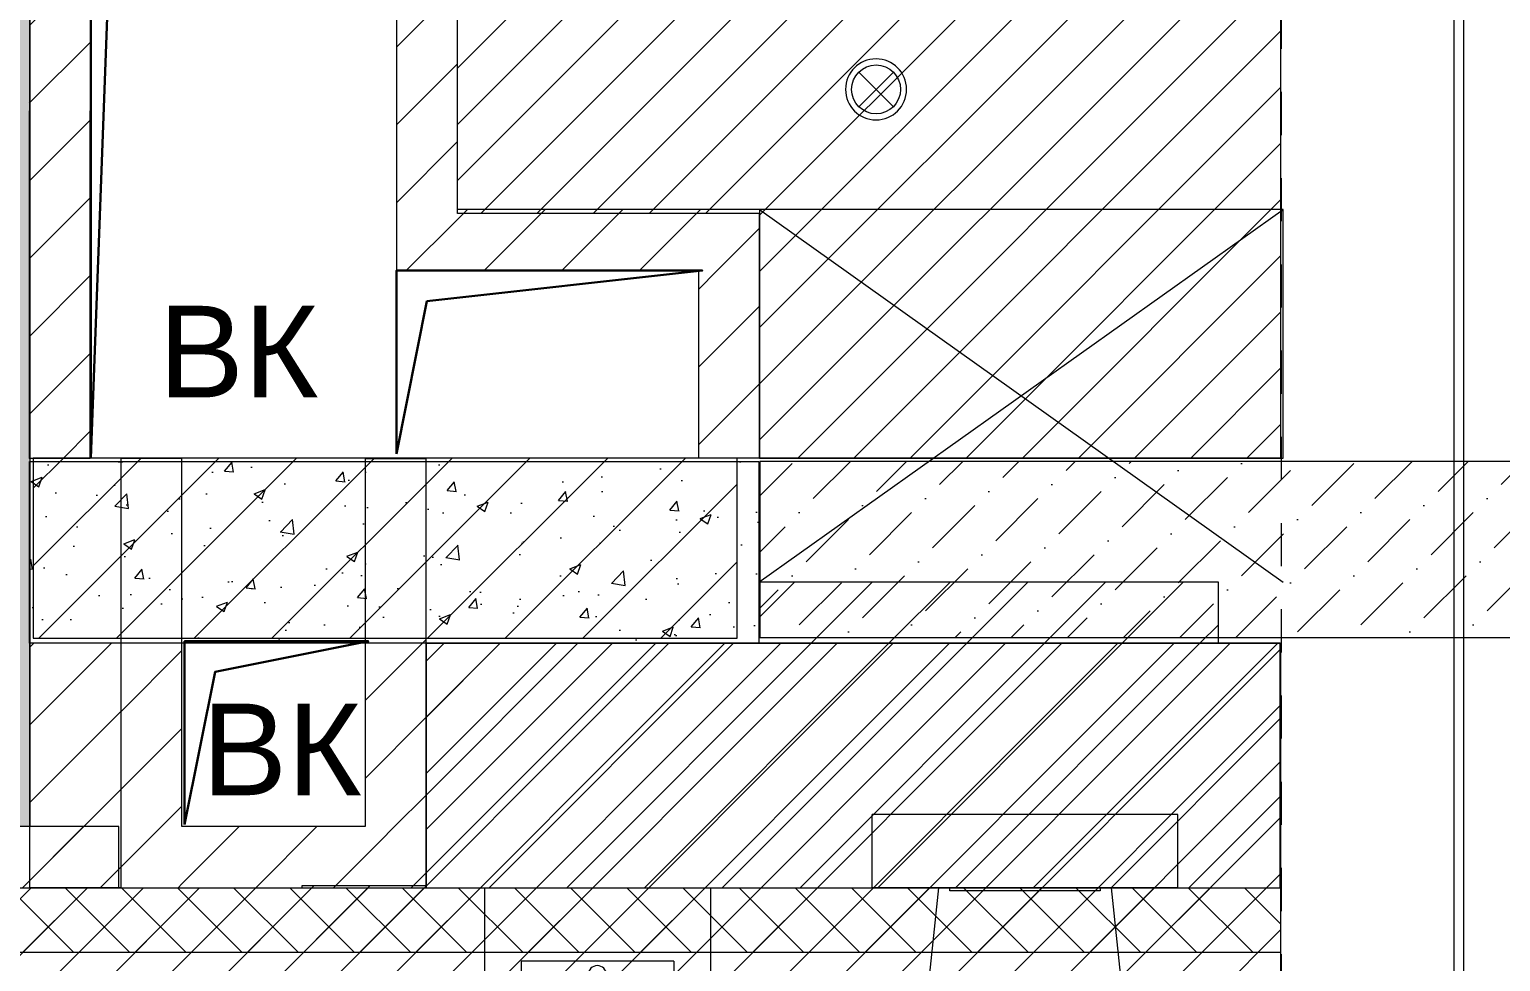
# Model space of a CAD drawing. Header units: millimetres. Extents: x 2336463 to 2579121, y 595385 to 778077.
# Drawn here: x 2378838 to 2381246, y 700984 to 702509 of the extents above; entities that cross this region are included whole.
import ezdxf

# ---------------------------------------------------------------- set-up
doc = ezdxf.new("R2010")
doc.units = ezdxf.units.MM
doc.header["$MEASUREMENT"] = 0
doc.linetypes.add('короткая штриховая', pattern=[141.111111, 70.555556, -70.555556])
for name, color, linetype in [('+возводимые стены', 7, 'Continuous'), ('Интерьер - Мебель', 7, 'Continuous'), ('сит план', 7, 'Continuous')]:
    doc.layers.add(name, color=color, linetype=linetype)
for name, color, linetype, lineweight in [('+возводимые стены_Ном._пера__1', 7, 'Continuous', 13), ('+возводимые стены_Ном._пера__101', 252, 'Continuous', 5), ('+потолки_Ном._пера__1', 7, 'Continuous', 13), ('+стена с дверью_Ном._пера__1', 7, 'Continuous', 13), ('1 Планировка_Ном._пера__1', 7, 'Continuous', 13), ('Интерьер - Мебель_Ном._пера__1', 7, 'Continuous', 13), ('Конструктив - Стены Несущие_Ном._пера__1', 7, 'Continuous', 13), ('сит план_Ном._пера__1', 7, 'Continuous', 13), ('сит план_Ном._пера__21', 7, 'Continuous', 30)]:
    doc.layers.add(name, color=color, linetype=linetype, lineweight=lineweight)
for name, color, linetype, lineweight, true_color in [('+возводимые стены_Ном._пера__169', 7, 'Continuous', 5, 0x68b353), ('+возводимые стены_Ном._пера__242', 7, 'Continuous', 13, 0x1b55b5), ('+возводимые стены_Ном._пера__9', 7, 'Continuous', 15, 0x3dad99), ('+потолки_Ном._пера__104', 7, 'Continuous', 5, 0x96e196), ('+стена с дверью_Ном._пера__243', 7, 'Continuous', 13, 0xe25822), ('MEP - Электрооборудование.ЭО_Ном._пера__58', 7, 'Continuous', 5, 0xdf0000), ('Конструктив - Стены Несущие_Ном._пера__162', 7, 'Continuous', 5, 0xaaaaaa), ('сит план_Ном._пера__87', 7, 'Continuous', 20, 0x6a6a6a)]:
    doc.layers.add(name, color=color, linetype=linetype, lineweight=lineweight, true_color=true_color)
doc.styles.add('СГЕНЕРИР_СТИЛЬ_1', font='arial.ttf')
pattern_1 = [(45, (2086872.015, 585813.69), (-63.639609, 63.639609), [])]
pattern_2 = [(45, (2086872.015, 585813.686), (-45.961939, 45.961939), [])]

# ---------------------------------------------------------------- blocks, each defined once
blk = doc.blocks.new('Перекрытие_252', base_point=(2380032.9, 701807.7))
at = {"layer": 'Интерьер - Мебель_Ном._пера__1', "color": 7, "linetype": 'Continuous', "lineweight": 13, "flags": 128}
blk.add_lwpolyline([(2380032.9, 701807.7), (2380890.1, 701807.7), (2380890.1, 702214.4), (2380032.9, 702214.4)], close=True, dxfattribs=at)
blk = doc.blocks.new('Стена_1115', base_point=(2379538.3, 704184.4))
at = {"layer": 'сит план_Ном._пера__87', "linetype": 'Continuous', "lineweight": 20, "true_color": 0x6a6a6a}
h = blk.add_hatch(dxfattribs=at)
h.set_pattern_fill('Блоки_Бетонные_Эффективные', color=251, style=0, pattern_type=2)
h.set_pattern_definition(pattern_1)
h.paths.add_polyline_path([(2379438.3, 704084.4), (2379438.3, 702214.4), (2379538.3, 702214.4), (2379538.3, 704084.4)])
h = blk.add_hatch(dxfattribs=at)
h.set_pattern_fill('Блоки_Бетонные_Эффективные', color=251, style=0, pattern_type=2)
h.set_pattern_definition(pattern_1)
h.paths.add_polyline_path([(2379538.3, 702214.4), (2379438.3, 702114.4), (2379538.3, 702114.4)])
h = blk.add_hatch(dxfattribs=at)
h.set_pattern_fill('Блоки_Бетонные_Эффективные', color=251, style=0, pattern_type=2)
h.set_pattern_definition(pattern_1)
h.paths.add_polyline_path([(2379538.3, 702214.4), (2379438.3, 702214.4), (2379438.3, 702114.4)])
at = {"layer": 'сит план_Ном._пера__1', "color": 7, "linetype": 'Continuous', "lineweight": 13, "flags": 128}
for points in [[(2379438.3, 704084.4), (2379438.3, 702114.4)], [(2379538.3, 702214.4), (2379538.3, 704084.4)], [(2379438.3, 702114.4), (2379538.3, 702114.4)]]:
    blk.add_lwpolyline(points, dxfattribs=at)
blk = doc.blocks.new('Стена_1116', base_point=(2379538.3, 702214.4))
at = {"layer": 'сит план_Ном._пера__87', "linetype": 'Continuous', "lineweight": 20, "true_color": 0x6a6a6a}
h = blk.add_hatch(dxfattribs=at)
h.set_pattern_fill('Блоки_Бетонные_Эффективные', color=251, style=0, pattern_type=2)
h.set_pattern_definition(pattern_1)
h.paths.add_polyline_path([(2379538.3, 702114.4), (2379932.9, 702114.4), (2379932.9, 702214.4), (2379538.3, 702214.4)])
h = blk.add_hatch(dxfattribs=at)
h.set_pattern_fill('Блоки_Бетонные_Эффективные', color=251, style=0, pattern_type=2)
h.set_pattern_definition(pattern_1)
h.paths.add_polyline_path([(2379932.9, 702114.4), (2380032.9, 702114.4), (2380032.9, 702214.4)])
h = blk.add_hatch(dxfattribs=at)
h.set_pattern_fill('Блоки_Бетонные_Эффективные', color=251, style=0, pattern_type=2)
h.set_pattern_definition(pattern_1)
h.paths.add_polyline_path([(2379932.9, 702114.4), (2380032.9, 702214.4), (2379932.9, 702214.4)])
at = {"layer": 'сит план_Ном._пера__1', "color": 7, "linetype": 'Continuous', "lineweight": 13, "flags": 128}
for points in [[(2380032.9, 702214.4), (2379538.3, 702214.4)], [(2380032.9, 702214.4), (2380032.9, 702114.4)], [(2379538.3, 702114.4), (2379932.9, 702114.4)]]:
    blk.add_lwpolyline(points, dxfattribs=at)
blk = doc.blocks.new('Стена_1117', base_point=(2380032.9, 702214.4))
at = {"layer": 'сит план_Ном._пера__87', "linetype": 'Continuous', "lineweight": 20, "true_color": 0x6a6a6a}
h = blk.add_hatch(dxfattribs=at)
h.set_pattern_fill('Блоки_Бетонные_Эффективные', color=251, style=0, pattern_type=2)
h.set_pattern_definition(pattern_1)
h.paths.add_polyline_path([(2379932.9, 702114.4), (2379932.9, 701807.7), (2380032.9, 701807.7), (2380032.9, 702114.4)])
at = {"layer": 'сит план_Ном._пера__1', "color": 7, "linetype": 'Continuous', "lineweight": 13, "flags": 128}
for points in [[(2379932.9, 702114.4), (2379932.9, 701807.7)], [(2380032.9, 701807.7), (2380032.9, 702114.4)], [(2380032.9, 701807.7), (2379932.9, 701807.7)]]:
    blk.add_lwpolyline(points, dxfattribs=at)
blk = doc.blocks.new('Стена_1118', base_point=(2378838.4, 704184.4))
at = {"layer": 'сит план_Ном._пера__87', "linetype": 'Continuous', "lineweight": 20, "true_color": 0x6a6a6a}
h = blk.add_hatch(dxfattribs=at)
h.set_pattern_fill('Блоки_Бетонные_Эффективные', color=251, style=0, pattern_type=2)
h.set_pattern_definition(pattern_1)
h.paths.add_polyline_path([(2378838.3, 704084.4), (2378837, 701807.1), (2378937, 701807), (2378938.3, 704084.4)])
at = {"layer": 'сит план_Ном._пера__1', "color": 7, "linetype": 'Continuous', "lineweight": 13, "flags": 128}
for points in [[(2378838.3, 704084.4), (2378837, 701807.1)], [(2378937, 701807), (2378938.3, 704084.4)], [(2378937, 701807), (2378837, 701807.1)]]:
    blk.add_lwpolyline(points, dxfattribs=at)
blk = doc.blocks.new('Стена_1119', base_point=(2378843.9, 701807.7))
at = {"layer": 'сит план_Ном._пера__87', "linetype": 'Continuous', "lineweight": 20, "true_color": 0x6a6a6a}
h = blk.add_hatch(dxfattribs=at)
h.set_pattern_fill('Блоки_Бетонные_Эффективные', color=251, style=0, pattern_type=2)
h.set_pattern_definition(pattern_1)
h.paths.add_polyline_path([(2378843.9, 701512.7), (2379996, 701512.7), (2379996, 701807.7), (2378843.9, 701807.7)])
at = {"layer": 'сит план_Ном._пера__1', "color": 7, "linetype": 'Continuous', "lineweight": 13, "flags": 128}
for points in [[(2379996, 701807.7), (2378843.9, 701807.7)], [(2378843.9, 701807.7), (2378843.9, 701512.7)], [(2379996, 701512.7), (2379996, 701807.7)], [(2378843.9, 701512.7), (2379996, 701512.7)]]:
    blk.add_lwpolyline(points, dxfattribs=at)
blk = doc.blocks.new('Стена_1120', base_point=(2378987, 701807.1))
at = {"layer": 'сит план_Ном._пера__87', "linetype": 'Continuous', "lineweight": 20, "true_color": 0x6a6a6a}
h = blk.add_hatch(dxfattribs=at)
h.set_pattern_fill('Блоки_Бетонные_Эффективные', color=251, style=0, pattern_type=2)
h.set_pattern_definition(pattern_1)
h.paths.add_polyline_path([(2379087, 701204.4), (2379087, 701807.1), (2378987, 701807.1), (2378987, 701204.4)])
h = blk.add_hatch(dxfattribs=at)
h.set_pattern_fill('Блоки_Бетонные_Эффективные', color=251, style=0, pattern_type=2)
h.set_pattern_definition(pattern_1)
h.paths.add_polyline_path([(2379087, 701204.4), (2378987, 701104.4), (2379087, 701104.4)])
h = blk.add_hatch(dxfattribs=at)
h.set_pattern_fill('Блоки_Бетонные_Эффективные', color=251, style=0, pattern_type=2)
h.set_pattern_definition(pattern_1)
h.paths.add_polyline_path([(2379087, 701204.4), (2378987, 701204.4), (2378987, 701104.4)])
at = {"layer": 'сит план_Ном._пера__1', "color": 7, "linetype": 'Continuous', "lineweight": 13, "flags": 128}
for points in [[(2378987, 701807.1), (2378987, 701104.4)], [(2379087, 701807.1), (2378987, 701807.1)], [(2379087, 701204.4), (2379087, 701807.1)], [(2378987, 701104.4), (2379087, 701104.4)]]:
    blk.add_lwpolyline(points, dxfattribs=at)
blk = doc.blocks.new('Стена_1121', base_point=(2378987, 701104.4))
at = {"layer": 'сит план_Ном._пера__87', "linetype": 'Continuous', "lineweight": 20, "true_color": 0x6a6a6a}
h = blk.add_hatch(dxfattribs=at)
h.set_pattern_fill('Блоки_Бетонные_Эффективные', color=251, style=0, pattern_type=2)
h.set_pattern_definition(pattern_1)
h.paths.add_polyline_path([(2379087, 701104.4), (2379387, 701104.4), (2379387, 701204.4), (2379087, 701204.4)])
h = blk.add_hatch(dxfattribs=at)
h.set_pattern_fill('Блоки_Бетонные_Эффективные', color=251, style=0, pattern_type=2)
h.set_pattern_definition(pattern_1)
h.paths.add_polyline_path([(2379487, 701204.4), (2379387, 701204.4), (2379487, 701104.4)])
h = blk.add_hatch(dxfattribs=at)
h.set_pattern_fill('Блоки_Бетонные_Эффективные', color=251, style=0, pattern_type=2)
h.set_pattern_definition(pattern_1)
h.paths.add_polyline_path([(2379387, 701204.4), (2379387, 701104.4), (2379487, 701104.4)])
at = {"layer": 'сит план_Ном._пера__1', "color": 7, "linetype": 'Continuous', "lineweight": 13, "flags": 128}
for points in [[(2379387, 701204.4), (2379087, 701204.4)], [(2379487, 701104.4), (2379487, 701204.4)], [(2379087, 701104.4), (2379487, 701104.4)]]:
    blk.add_lwpolyline(points, dxfattribs=at)
blk = doc.blocks.new('Стена_1122', base_point=(2379487, 701104.4))
at = {"layer": 'сит план_Ном._пера__87', "linetype": 'Continuous', "lineweight": 20, "true_color": 0x6a6a6a}
h = blk.add_hatch(dxfattribs=at)
h.set_pattern_fill('Блоки_Бетонные_Эффективные', color=251, style=0, pattern_type=2)
h.set_pattern_definition(pattern_1)
h.paths.add_polyline_path([(2379487, 701204.4), (2379487, 701807.1), (2379387, 701807.1), (2379387, 701204.4)])
at = {"layer": 'сит план_Ном._пера__1', "color": 7, "linetype": 'Continuous', "lineweight": 13, "flags": 128}
for points in [[(2379387, 701807.1), (2379487, 701807.1)], [(2379387, 701807.1), (2379387, 701204.4)], [(2379487, 701204.4), (2379487, 701807.1)]]:
    blk.add_lwpolyline(points, dxfattribs=at)
blk = doc.blocks.new('Стена_1155', base_point=(2378983.7, 701104.4))
at = {"layer": '+возводимые стены_Ном._пера__169', "linetype": 'Continuous', "lineweight": 5, "true_color": 0x68b353}
h = blk.add_hatch(dxfattribs=at)
h.set_pattern_fill('Блоки_Бетонные_Эффективные', color=85, style=0, pattern_type=2)
h.set_pattern_definition(pattern_1)
h.paths.add_polyline_path([(2378983.7, 701204.4), (2377213, 701204.4), (2377213, 701104.4), (2378983.7, 701104.4)])
at = {"layer": '+возводимые стены_Ном._пера__101', "color": 252, "linetype": 'Continuous', "lineweight": 5, "flags": 128}
for points in [[(2378983.7, 701204.4), (2377213, 701204.4)], [(2378983.7, 701104.4), (2378983.7, 701204.4)], [(2377213, 701104.4), (2378983.7, 701104.4)]]:
    blk.add_lwpolyline(points, dxfattribs=at)
blk = doc.blocks.new('Стена_1170', base_point=(2378837.8, 701504.5))
at = {"layer": '+возводимые стены_Ном._пера__169', "linetype": 'Continuous', "lineweight": 5, "true_color": 0x68b353}
h = blk.add_hatch(dxfattribs=at)
h.set_pattern_fill('Блоки_Бетонные_Эффективные', color=85, style=0, pattern_type=2)
h.set_pattern_definition(pattern_1)
h.paths.add_polyline_path([(2378837.8, 701504.5), (2378837.8, 701104.6), (2378987.8, 701104.6), (2378987.8, 701504.5)])
at = {"layer": '+возводимые стены_Ном._пера__101', "color": 252, "linetype": 'Continuous', "lineweight": 5, "flags": 128}
for points in [[(2378837.8, 701504.5), (2378837.8, 701104.6)], [(2378987.8, 701504.5), (2378837.8, 701504.5)], [(2378987.8, 701104.6), (2378987.8, 701504.5)], [(2378837.8, 701104.6), (2378987.8, 701104.6)]]:
    blk.add_lwpolyline(points, dxfattribs=at)
blk = doc.blocks.new('Стена_1181', base_point=(2380031.7, 701504.5))
at = {"layer": '+возводимые стены_Ном._пера__169', "linetype": 'Continuous', "lineweight": 5, "true_color": 0x68b353}
h = blk.add_hatch(dxfattribs=at)
h.set_pattern_fill('Блоки_Бетонные_Эффективные', color=85, style=0, pattern_type=2)
h.set_pattern_definition(pattern_1)
h.paths.add_polyline_path([(2380031.7, 701504.5), (2380784.1, 701504.5), (2380784.1, 701604.5), (2380031.7, 701604.5)])
at = {"layer": '+возводимые стены_Ном._пера__101', "color": 252, "linetype": 'Continuous', "lineweight": 5, "flags": 128}
for points in [[(2380784.1, 701604.5), (2380031.7, 701604.5)], [(2380031.7, 701604.5), (2380031.7, 701504.5)], [(2380784.1, 701504.5), (2380784.1, 701604.5)], [(2380031.7, 701504.5), (2380784.1, 701504.5)]]:
    blk.add_lwpolyline(points, dxfattribs=at)
blk = doc.blocks.new('Унитаз 25')
at = {"layer": 'Интерьер - Мебель_Ном._пера__1', "color": 7, "linetype": 'Continuous', "lineweight": 13}
for p, q in [((-250, 120), (250, 120)), ((-250, 0), (-250, 120)), ((250, 0), (250, 120)), ((-250, 0), (250, 0)), ((0, -151.4), (-108.9, -151.4)), ((108.9, -151.4), (0, -151.4))]:
    blk.add_line(p, q, dxfattribs=at)
at = {"layer": 'Интерьер - Мебель_Ном._пера__1', "color": 7, "linetype": 'Continuous', "lineweight": 13, "flags": 128}
for points in [[(-169.4, -396.7), (-157, -440.3), (-138, -481.3), (-112.4, -513.9), (-79.4, -538.8), (-41, -554.6), (0, -560), (41, -554.6), (79.4, -538.8), (112.4, -513.9), (138, -481.3), (157, -440.3), (169.4, -396.7), (174.9, -351.8), (173.3, -306.6), (141, 0), (-141, 0), (-173.3, -306.6), (-174.9, -351.8)], [(123, 0), (-123, 0), (-123, -5), (123, -5)]]:
    blk.add_lwpolyline(points, close=True, dxfattribs=at)
at = {"layer": 'Интерьер - Мебель_Ном._пера__1', "color": 7, "linetype": 'Continuous', "lineweight": 13}
for centre, major_axis, start_param, end_param in [((258.1, -339.4), (425.3, 0), 2.612188, 3.165208), ((-258.1, -339.4), (425.3, 0), 6.259567, 6.812588), ((89.5, -360.8), (256.9, 0), 3.085861, 3.98645), ((-89.5, -360.8), (256.9, 0), 5.438324, 6.338913), ((0.8, -431.2), (138.5, 0), 4.079884, 4.706528), ((-0.8, -431.2), (138.5, 0), 4.71825, 5.344894)]:
    blk.add_ellipse(centre, major_axis=major_axis, ratio=0.875546, start_param=start_param, end_param=end_param, dxfattribs=at)
blk = doc.blocks.new('Биде 25')
at = {"layer": 'Интерьер - Мебель_Ном._пера__1', "color": 7, "linetype": 'Continuous', "lineweight": 13}
for p, q in [((185, 0), (-185, 0)), ((185, 0), (185, -330)), ((-185, 0), (-185, -330)), ((-125, -120), (-125, -330)), ((-125, -120), (125, -120)), ((125, -120), (125, -330))]:
    blk.add_line(p, q, dxfattribs=at)
blk.add_circle((0, -142.5), 15, dxfattribs=at)
for centre, radius, start, end in [((-22.5, -330), 162.5, 180, 233.1301), ((-22.5, -330), 162.5, 180, 233.1301), ((-22.5, -330), 102.5, 180, 233.1301), ((22.5, -330), 102.5, 306.8699, 0), ((22.5, -330), 162.5, 306.8699, 0), ((0, -300), 140, 233.1301, 306.8699), ((0, -300), 200, 233.1301, 306.8699), ((0, -300), 200, 233.1301, 270)]:
    blk.add_arc(centre, radius, start, end, dxfattribs=at)
blk = doc.blocks.new('Набор Источников Света Настенный 25_2')
at = {"layer": 'MEP - Электрооборудование.ЭО_Ном._пера__58', "color": 12, "linetype": 'Continuous', "lineweight": 5, "true_color": 0xdf0000}
for p, q in [((7100, 0), (-7100, 0)), ((1407.6, -16), (-1407.6, -16))]:
    blk.add_line(p, q, dxfattribs=at)
blk = doc.blocks.new('Встраиваемый Точечный Светильник 25')
at = {"layer": 'MEP - Электрооборудование.ЭО_Ном._пера__58', "color": 12, "linetype": 'Continuous', "lineweight": 5, "true_color": 0xdf0000}
for q in [(-28.3, 28.3), (28.3, 28.3), (-28.3, -28.3), (28.3, -28.3)]:
    blk.add_line((0, 0), q, dxfattribs=at)
at = {"layer": 'MEP - Электрооборудование.ЭО_Ном._пера__58', "color": 12, "linetype": 'Continuous', "lineweight": 5, "true_color": 0xdf0000, "flags": 128}
blk.add_lwpolyline([(50, 0, 1), (-50, 0, 1)], format="xyb", close=True, dxfattribs=at)
at = {"layer": 'MEP - Электрооборудование.ЭО_Ном._пера__58', "color": 12, "linetype": 'Continuous', "lineweight": 5, "true_color": 0xdf0000}
blk.add_circle((0, 0), 40, dxfattribs=at)

msp = doc.modelspace()

# ---------------------------------------------------------------- hatches: boundary and pattern name
at = {"layer": '+возводимые стены_Ном._пера__242', "linetype": 'Continuous', "lineweight": 13, "true_color": 0x1b55b5}
h = msp.add_hatch(dxfattribs=at)
h.set_pattern_fill('Блоки_Бетонные_Эффективные', color=152, style=0, pattern_type=2)
h.set_pattern_definition(pattern_1)
h.paths.add_polyline_path([(2379487, 701104.4), (2380884.9, 701104.4), (2380884.9, 701504.5), (2379487, 701504.5)])
at = {"layer": '+возводимые стены_Ном._пера__9', "linetype": 'Continuous', "lineweight": 15, "true_color": 0x3dad99}
h = msp.add_hatch(dxfattribs=at)
h.set_pattern_fill('Блоки_Бетонные', color=135, style=0, pattern_type=2)
h.set_pattern_definition([(45, (2086872.015, 585813.686), (-45.961939, 45.961939), []), (135, (2086872.015, 585813.686), (45.961939, 45.961939), [])])
h.paths.add_polyline_path([(2377245.1, 701104.4), (2380885.7, 701104.4), (2380885.7, 700998.4), (2377245.1, 700998.4)])
at = {"layer": '+потолки_Ном._пера__104', "linetype": 'Continuous', "lineweight": 5, "true_color": 0x96e196}
h = msp.add_hatch(dxfattribs=at)
h.set_pattern_fill('Линии_Наклонные__Шаг_1_5_', color=81, style=0, pattern_type=2)
h.set_pattern_definition(pattern_2)
h.paths.add_polyline_path([(2379538.3, 704178), (2380885.7, 704178), (2380885.7, 702208), (2380885.7, 701807.7), (2380032.9, 701807.7), (2380032.9, 702208), (2379538.3, 702208)])
h = msp.add_hatch(dxfattribs=at)
h.set_pattern_fill('Линии_Наклонные__Шаг_1_5_', color=81, style=0, pattern_type=2)
h.set_pattern_definition(pattern_2)
h.paths.add_polyline_path([(2377251.7, 698755.7), (2377251.7, 701104.4), (2379284, 701104.4), (2379284, 701108), (2379487, 701108), (2379487, 701504.5), (2380885.7, 701504.5), (2380885.7, 698755.7), (2379129.8, 698755.7), (2378834.8, 698755.7)])
at = {"layer": '+стена с дверью_Ном._пера__243', "linetype": 'Continuous', "lineweight": 0, "true_color": 0x381608}
msp.add_hatch(color=28, dxfattribs=at).paths.add_polyline_path([(2370335, 706910.6), (2376987.6, 706910.6), (2376987.6, 709999), (2378815.9, 709999), (2378957.2, 709999), (2378957.2, 707032.4), (2378815.9, 707032.4), (2378815.9, 705401.1), (2378836, 705401.1), (2378836, 704006.7), (2378838.2, 704006.7), (2378838.2, 701204.4), (2377213, 701204.4), (2377213, 704006.7), (2376607.9, 704006.7), (2376607.9, 703610.7), (2371612.9, 703610.7), (2371612.9, 705400.5), (2370335, 705400.5)])
at = {"layer": 'Конструктив - Стены Несущие_Ном._пера__162', "linetype": 'Continuous', "lineweight": 5, "true_color": 0xaaaaaa}
h = msp.add_hatch(dxfattribs=at)
h.set_pattern_fill('Бетон_01', color=253, style=0, pattern_type=2)
h.set_pattern_definition([(45, (2086872.01, 585813.69), (-91.92388, 91.92388), [97.499996, -32.5, 0, -32.5]), (45, (2086883.5, 585917.1), (-91.92388, 91.92388), [97.499996, -32.5, 0, -32.5])])
h.paths.add_polyline_path([(2382487.1, 701802.1), (2380033.3, 701802.1), (2380033.3, 701513.7), (2382487.1, 701513.7)])
at = {"layer": 'сит план_Ном._пера__1', "linetype": 'Continuous', "lineweight": 13}
h = msp.add_hatch(dxfattribs=at)
h.set_pattern_fill('AR_CONC', style=0, pattern_type=2)
h.set_pattern_definition([(50, (2086872.01, 585813.69), (-182.18467, 15.939086), [19.05, -209.55]), (355, (2086872.01, 585813.69), (-35.24342, 191.05685), [15.24, -167.64058]), (100.451445, (2086887.2, 585812.36), (146.94125, 175.11775), [16.19001, -178.09024]), (46.1842, (2086872.01, 585864.49), (-271.07904, 42.04233), [28.575, -314.325]), (96.63556, (2086894.6, 585860.98), (237.40413, 247.42612), [24.28502, -267.1356]), (351.18415, (2086872.01, 585864.49), (237.40413, 247.42612), [22.85997, -251.45973]), (21, (2086897.41, 585851.79), (-151.61439, 102.2652), [19.05, -209.55]), (326, (2086897.41, 585851.79), (61.80203, 184.18797), [15.24, -167.64]), (71.451445, (2086910.05, 585843.26), (213.41642, 81.92277), [16.19001, -178.08994]), (37.5, (2086872.015, 585813.686), (3.088603, 84.555039), [0, -165.608, 0, -170.18, 0, -168.275]), (7.5, (2086872.015, 585813.69), (66.819663, 100.180575), [0, -97.028, 0, -161.798, 0, -64.135]), (327.5, (2086815.37, 585813.686), (-135.590595, 5.728744), [0, -63.5, 0, -198.12, 0, -262.89]), (317.5, (2086789.97, 585813.69), (148.12918, 25.42649), [0, -82.55, 0, -131.572, 0, -186.69])])
h.paths.add_polyline_path([(2378837.8, 701802.1), (2380031.7, 701802.1), (2380031.7, 701504.5), (2378837.8, 701504.5)])

# ---------------------------------------------------------------- linework, layer by layer
at = {"layer": '+возводимые стены_Ном._пера__1', "color": 7, "linetype": 'Continuous', "lineweight": 13, "flags": 128}
for points in [[(2379487, 701104.4), (2380884.9, 701104.4), (2380884.9, 701504.5), (2379487, 701504.5)], [(2377245.1, 701104.4), (2380885.7, 701104.4), (2380885.7, 700998.4), (2377245.1, 700998.4)]]:
    msp.add_lwpolyline(points, close=True, dxfattribs=at)
at = {"layer": '+потолки_Ном._пера__1', "color": 7, "linetype": 'Continuous', "lineweight": 13, "flags": 128}
for points in [[(2379538.3, 704178), (2380885.7, 704178), (2380885.7, 702208), (2380885.7, 701807.7), (2380032.9, 701807.7), (2380032.9, 702208), (2379538.3, 702208)], [(2377251.7, 698755.7), (2377251.7, 701104.4), (2379284, 701104.4), (2379284, 701108), (2379487, 701108), (2379487, 701504.5), (2380885.7, 701504.5), (2380885.7, 698755.7), (2379129.8, 698755.7), (2378834.8, 698755.7)]]:
    msp.add_lwpolyline(points, close=True, dxfattribs=at)
at = {"layer": '+стена с дверью_Ном._пера__1', "color": 7, "linetype": 'Continuous', "lineweight": 13, "flags": 128}
msp.add_lwpolyline([(2370335, 706910.6), (2376987.6, 706910.6), (2376987.6, 709999), (2378815.9, 709999), (2378957.2, 709999), (2378957.2, 707032.4), (2378815.9, 707032.4), (2378815.9, 705401.1), (2378836, 705401.1), (2378836, 704006.7), (2378838.2, 704006.7), (2378838.2, 701204.4), (2377213, 701204.4), (2377213, 704006.7), (2376607.9, 704006.7), (2376607.9, 703610.7), (2371612.9, 703610.7), (2371612.9, 705400.5), (2370335, 705400.5)], close=True, dxfattribs=at)
at = {"layer": '1 Планировка_Ном._пера__1', "color": 7, "linetype": 'короткая штриховая', "lineweight": 13}
msp.add_line((2380888.1, 694010.7), (2380886.1, 709137.7), dxfattribs=at)
at = {"layer": '1 Планировка_Ном._пера__1', "color": 7, "linetype": 'Continuous', "lineweight": 13}
for p, q in [((2380031.7, 701604.5), (2380890.1, 702214.4)), ((2380032.9, 702214.4), (2380890.1, 701604.5))]:
    msp.add_line(p, q, dxfattribs=at)
at = {"layer": 'Конструктив - Стены Несущие_Ном._пера__1', "color": 7, "linetype": 'Continuous', "lineweight": 13, "flags": 128}
msp.add_lwpolyline([(2382487.1, 701802.1), (2380033.3, 701802.1), (2380033.3, 701513.7), (2382487.1, 701513.7)], close=True, dxfattribs=at)
at = {"layer": 'сит план_Ном._пера__1', "color": 7, "linetype": 'Continuous', "lineweight": 13, "flags": 128}
msp.add_lwpolyline([(2378837.8, 701802.1), (2380031.7, 701802.1), (2380031.7, 701504.5), (2378837.8, 701504.5)], close=True, dxfattribs=at)
at = {"layer": 'сит план_Ном._пера__21', "color": 7, "linetype": 'Continuous', "lineweight": 30, "flags": 128}
for points in [[(2378938.3, 701807.4), (2379009.7, 703735.9), (2379438.3, 703807.5), (2378938.3, 703807.5)], [(2379438.3, 701814.4), (2379488.3, 702064.4), (2379939.3, 702114.4), (2379438.3, 702114.4)], [(2379091.5, 701207.7), (2379141.5, 701457.7), (2379392.4, 701507.7), (2379091.5, 701507.7)]]:
    msp.add_lwpolyline(points, close=True, dxfattribs=at)

# ---------------------------------------------------------------- block references
at = {"layer": '+возводимые стены', "color": 252, "lineweight": 5}
for name, p in [('Стена_1181', (2380031.7, 701504.5)), ('Стена_1170', (2378837.8, 701504.5)), ('Стена_1155', (2378983.7, 701104.4))]:
    msp.add_blockref(name, p, dxfattribs=at)
at = {"layer": 'MEP - Электрооборудование.ЭО_Ном._пера__58', "color": 12, "linetype": 'Continuous', "lineweight": 5, "true_color": 0xdf0000, "xscale": -1, "zscale": 1000, "rotation": 270}
msp.add_blockref('Набор Источников Света Настенный 25_2', (2381185.1, 701657.9), dxfattribs=at)
at = {"layer": 'MEP - Электрооборудование.ЭО_Ном._пера__58', "color": 12, "linetype": 'Continuous', "lineweight": 5, "true_color": 0xdf0000, "zscale": 1000, "rotation": 90}
msp.add_blockref('Встраиваемый Точечный Светильник 25', (2380223.5, 702411), dxfattribs=at)
at = {"layer": 'Интерьер - Мебель', "color": 7, "linetype": 'Continuous', "lineweight": 13}
msp.add_blockref('Перекрытие_252', (2380032.9, 701807.7), dxfattribs=at)
at = {"layer": 'Интерьер - Мебель_Ном._пера__1', "color": 7, "linetype": 'Continuous', "lineweight": 13, "xscale": -1, "zscale": 1000}
for name, p in [('Унитаз 25', (2380467.3, 701104.4)), ('Биде 25', (2379767.3, 701104.4))]:
    msp.add_blockref(name, p, dxfattribs=at)
at = {"layer": 'сит план', "color": 7, "lineweight": 13}
for name, p in [('Стена_1118', (2378838.4, 704184.4)), ('Стена_1115', (2379538.3, 704184.4)), ('Стена_1116', (2379538.3, 702214.4)), ('Стена_1117', (2380032.9, 702214.4)), ('Стена_1119', (2378843.9, 701807.7)), ('Стена_1120', (2378987, 701807.1)), ('Стена_1122', (2379487, 701104.4)), ('Стена_1121', (2378987, 701104.4))]:
    msp.add_blockref(name, p, dxfattribs=at)

# ---------------------------------------------------------------- texts
at = {"layer": 'сит план_Ном._пера__1', "color": 7, "linetype": 'Continuous', "lineweight": 13, "char_height": 150, "attachment_point": 1, "style": 'СГЕНЕРИР_СТИЛЬ_1'}
for insert in [(2379048.9, 702056.9), (2379119.6, 701405.8)]:
    msp.add_mtext('\\A1;{\\pql;\\fArial|b0|i0|c204|p38;ВК}', dxfattribs=dict(at, insert=insert))

doc.saveas('drawing.dxf')
